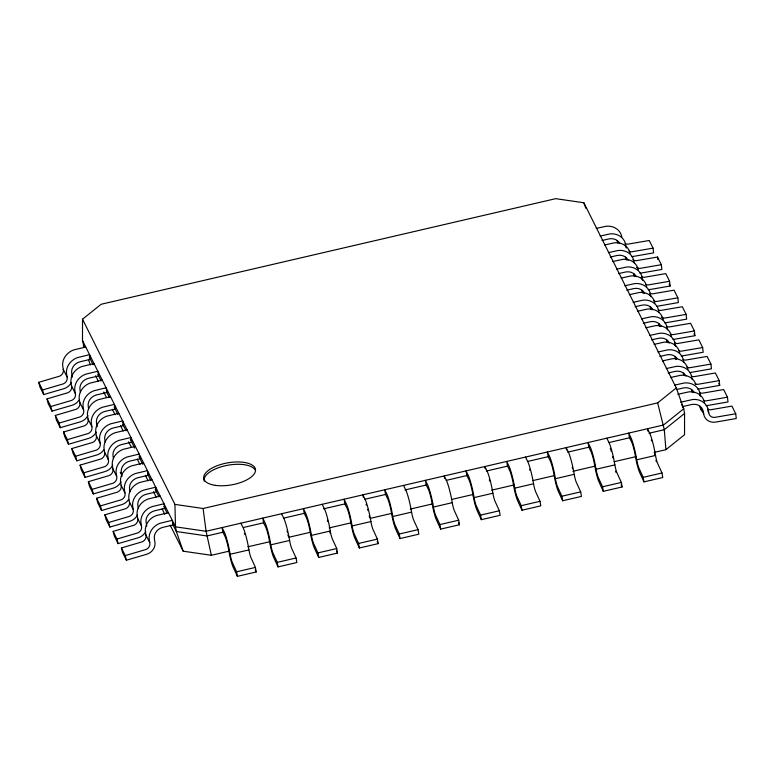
<?xml version="1.0" encoding="UTF-8"?>
<svg xmlns="http://www.w3.org/2000/svg" width="775" height="775" viewBox="0 0 775 775"><rect width="100%" height="100%" fill="white"/><g stroke="black" fill="none" stroke-linecap="round" stroke-linejoin="round"><path stroke-width="1.16" d="M84.107 347.374L82.499 340.506L82.518 319.222L101.157 304.255L555.714 198.662L583.866 202.75L676.294 387.926L683.734 408.764L684.558 413.443L684.548 434.717L665.899 449.684L654.129 452.426M82.518 319.222L174.937 504.399L203.098 508.497L657.655 402.893L676.294 387.926M684.558 413.443L664.311 429.699L648.985 433.254M71.368 382.404A11.247 10.094 -26.5 0 1 63.802 388.711L43.71 394.572L39.883 386.909L38.75 382.308L59.568 376.185A5.987 5.367 -26.5 0 0 63.385 370.266L62.62 365.103A15.762 14.153 -26.5 0 1 73.615 349.961L85.754 347.026M38.75 382.308L42.577 389.97L63.395 383.838A5.987 5.367 -26.5 0 0 67.212 377.919L66.437 372.765A15.762 14.153 -26.5 0 1 77.442 357.614L89.58 354.688L90.404 359.368L80.242 361.722A10.501 9.426 -26.5 0 0 71.726 373.443L72.143 375.788A11.247 10.094 -26.5 0 1 72.356 377.096M78.943 400.2A11.247 10.094 -26.5 0 1 72.065 405.277L51.973 411.128L48.147 403.475L47.013 398.873L67.842 392.741A5.987 5.367 -26.5 0 0 71.658 386.822L70.883 381.668A15.762 14.153 -26.5 0 1 81.888 366.517L94.027 363.591M47.013 398.873L50.84 406.536L71.658 400.404A5.987 5.367 -26.5 0 0 75.485 394.485L74.71 389.331A15.762 14.153 -26.5 0 1 85.705 374.18L97.844 371.244L98.667 375.923L88.505 378.287A10.501 9.426 -26.5 0 0 79.99 390.009L80.406 392.344M87.895 415.526A11.247 10.094 -26.5 0 1 80.329 421.832L60.247 427.693L56.42 420.031L55.287 415.439L76.105 409.307A5.987 5.367 -26.5 0 0 79.922 403.387L79.147 398.234A15.762 14.153 -26.5 0 1 90.152 383.082L102.29 380.147M55.287 415.439L59.103 423.092L79.932 416.969A5.987 5.367 -26.5 0 0 83.748 411.05L82.973 405.887A15.762 14.153 -26.5 0 1 93.978 390.745L106.117 387.81L106.94 392.489L96.778 394.853A10.501 9.426 -26.5 0 0 88.263 406.575L88.67 408.909M96.168 432.092A11.247 10.094 -26.5 0 1 88.602 438.398L68.51 444.259L64.683 436.596L63.55 431.995L84.368 425.872A5.987 5.367 -26.5 0 0 88.195 419.953L87.42 414.79A15.762 14.153 -26.5 0 1 98.425 399.648L110.554 396.713M63.55 431.995L67.377 439.657L88.195 433.525A5.987 5.367 -26.5 0 0 92.012 427.606L91.237 422.452A15.762 14.153 -26.5 0 1 102.242 407.311L114.38 404.376L115.204 409.055L105.042 411.409A10.501 9.426 -26.5 0 0 96.526 423.131L96.943 425.475A11.247 10.094 -26.5 0 1 97.156 426.783M103.743 449.887A11.247 10.094 -26.5 0 1 96.865 454.964L76.773 460.815L72.957 453.162L71.823 448.56L92.642 442.428A5.987 5.367 -26.5 0 0 96.458 436.509L95.683 431.355A15.762 14.153 -26.5 0 1 106.688 416.214L118.827 413.278M71.823 448.56L75.64 456.223L96.458 450.091A5.987 5.367 -26.5 0 0 100.285 444.172L99.51 439.018A15.762 14.153 -26.5 0 1 110.515 423.867L122.644 420.932L123.477 425.611L113.305 427.974A10.501 9.426 -26.5 0 0 104.79 439.696L105.206 442.041M112.704 465.213A11.247 10.094 -26.5 0 1 105.129 471.529L85.047 477.381L81.22 469.718L80.087 465.126L100.905 458.994A5.987 5.367 -26.5 0 0 104.722 453.075L103.957 447.921A15.762 14.153 -26.5 0 1 114.952 432.77L127.09 429.834M80.087 465.126L83.913 472.779L104.732 466.657A5.987 5.367 -26.5 0 0 108.548 460.738L107.773 455.574A15.762 14.153 -26.5 0 1 118.778 440.433L130.917 437.497L131.74 442.176L121.578 444.54A10.501 9.426 -26.5 0 0 113.063 456.262L113.47 458.597M120.968 481.779A11.247 10.094 -26.5 0 1 113.402 488.085L93.31 493.946L89.483 486.283L88.35 481.682L109.178 475.559A5.987 5.367 -26.5 0 0 112.995 469.64L112.22 464.477A15.762 14.153 -26.5 0 1 123.225 449.335L135.363 446.4M88.35 481.682L92.177 489.345L112.995 483.222A5.987 5.367 -26.5 0 0 116.812 477.303L116.047 472.14A15.762 14.153 -26.5 0 1 127.042 456.998L139.18 454.063L140.004 458.742L129.842 461.106A10.501 9.426 -26.5 0 0 121.326 472.818L121.743 475.162A11.247 10.094 -26.5 0 1 121.956 476.47M128.543 499.575A11.247 10.094 -26.5 0 1 121.665 504.651L101.573 510.512L97.757 502.849L96.623 498.248L117.442 492.125A5.987 5.367 -26.5 0 0 121.258 486.206L120.483 481.043A15.762 14.153 -26.5 0 1 131.488 465.901L143.627 462.966M96.623 498.248L100.44 505.91L121.268 499.778A5.987 5.367 -26.5 0 0 125.085 493.859L124.31 488.705A15.762 14.153 -26.5 0 1 135.315 473.554L147.453 470.628L148.277 475.308L138.115 477.662A10.501 9.426 -26.5 0 0 129.599 489.383L130.006 491.728M137.504 514.91A11.247 10.094 -26.5 0 1 129.938 521.217L109.847 527.068L106.02 519.415L104.887 514.813L125.705 508.681A5.987 5.367 -26.5 0 0 129.532 502.762L128.757 497.608A15.762 14.153 -26.5 0 1 139.752 482.457L151.89 479.522M104.887 514.813L108.713 522.476L129.532 516.344A5.987 5.367 -26.5 0 0 133.348 510.425L132.573 505.271A15.762 14.153 -26.5 0 1 143.578 490.12L155.717 487.184L156.54 491.863L146.378 494.227A10.501 9.426 -26.5 0 0 137.863 505.949L138.279 508.284M145.768 531.466A11.247 10.094 -26.5 0 1 138.202 537.773L118.11 543.633L114.293 535.971L113.15 531.379L133.978 525.247A5.987 5.367 -26.5 0 0 137.795 519.327L137.02 514.174A15.762 14.153 -26.5 0 1 148.025 499.022L160.163 496.087M113.15 531.379L116.977 539.032L137.795 532.909A5.987 5.367 -26.5 0 0 141.622 526.99L140.847 521.827A15.762 14.153 -26.5 0 1 151.852 506.685L163.98 503.75L164.813 508.429L154.642 510.793A10.501 9.426 -26.5 0 0 146.126 522.515L146.543 524.849A11.247 10.094 -26.5 0 1 146.756 526.157M121.423 547.935L125.25 555.597L146.068 549.465A5.987 5.367 -26.5 0 0 149.885 543.546L149.11 538.393A15.762 14.153 -26.5 0 1 160.115 523.251L172.253 520.316L173.077 524.995L162.915 527.349A10.501 9.426 -26.5 0 0 154.399 539.071L154.806 541.415A11.247 10.094 -26.5 0 1 146.465 554.338L126.383 560.199L122.557 552.536L121.423 547.935L142.242 541.812A5.987 5.367 -26.5 0 0 146.058 535.893L145.283 530.73A15.762 14.153 -26.5 0 1 156.288 515.588L168.427 512.653M596.275 228.422L606.157 226.242A15.762 14.153 -26.5 0 1 621.424 235.28L621.841 236.937M600.102 236.084L609.983 233.905A15.762 14.153 -26.5 0 1 625.251 242.943L626.287 248.039M602.02 240.502L608.792 238.932A10.501 9.426 -26.5 0 1 619.835 243.592M604.548 244.987L614.42 242.798A15.762 14.153 -26.5 0 1 629.688 251.846L630.104 253.502M608.365 252.64L618.247 250.461A15.762 14.153 -26.5 0 1 633.514 259.509L634.221 262.802M610.283 257.067L617.065 255.498A10.501 9.426 -26.5 0 1 628.099 260.148M612.812 261.543L622.693 259.363A15.762 14.153 -26.5 0 1 637.961 268.412L638.377 270.058M616.638 269.206L626.51 267.026A15.762 14.153 -26.5 0 1 641.787 276.065L642.63 280.192L641.196 277.314M618.557 273.633L625.328 272.054A10.501 9.426 -26.5 0 1 636.372 276.714M621.075 278.109L630.957 275.929A15.762 14.153 -26.5 0 1 646.224 284.968L646.641 286.624M624.902 285.772L634.783 283.592A15.762 14.153 -26.5 0 1 650.051 292.63L650.903 296.757L649.944 294.839M626.82 290.199L633.592 288.62A10.501 9.426 -26.5 0 1 644.635 293.279M629.348 294.674L639.23 292.495A15.762 14.153 -26.5 0 1 654.497 301.533L654.914 303.19M633.165 302.327L643.047 300.148A15.762 14.153 -26.5 0 1 658.314 309.196L659.021 312.49M635.083 306.755L641.865 305.185A10.501 9.426 -26.5 0 1 652.908 309.835M637.612 311.23L647.493 309.051A15.762 14.153 -26.5 0 1 662.761 318.099L663.177 319.746M641.438 318.893L651.32 316.713A15.762 14.153 -26.5 0 1 666.587 325.762L667.44 329.879M643.357 323.32L650.128 321.741A10.501 9.426 -26.5 0 1 661.172 326.401M645.885 327.796L655.757 325.616A15.762 14.153 -26.5 0 1 671.024 334.655L671.441 336.311M649.702 335.459L659.583 333.279A15.762 14.153 -26.5 0 1 674.851 342.317L675.703 346.444L674.744 344.526M651.62 339.886L658.401 338.307A10.501 9.426 -26.5 0 1 669.435 342.967M654.148 344.362L664.03 342.182A15.762 14.153 -26.5 0 1 679.297 351.22L679.714 352.877M657.975 352.024L667.847 349.835A15.762 14.153 -26.5 0 1 683.114 358.883L683.821 362.177M659.893 356.442L666.665 354.873A10.501 9.426 -26.5 0 1 677.079 358.467M662.412 360.927L672.293 358.738A15.762 14.153 -26.5 0 1 687.561 367.786L687.977 369.433M666.238 368.58L676.12 366.401A15.762 14.153 -26.5 0 1 691.387 375.449L692.24 379.566M668.157 373.007L674.928 371.438A10.501 9.426 -26.5 0 1 685.972 376.088M670.685 377.483L680.566 375.303A15.762 14.153 -26.5 0 1 695.834 384.352M674.502 385.146L684.383 382.966A15.762 14.153 -26.5 0 1 699.651 392.005L700.503 396.132L699.544 394.213M676.42 389.573L683.201 387.994A10.501 9.426 -26.5 0 1 694.245 392.654M677.805 394.31L688.83 391.869A15.762 14.153 -26.5 0 1 704.097 400.907L704.514 402.564M680.479 402.244L692.656 399.532A15.762 14.153 -26.5 0 1 707.924 408.57L708.951 413.666A5.987 5.367 -26.5 0 0 714.482 417.415L735.737 413.772L736.25 418.51L715.761 422.084A11.247 10.094 -26.5 0 1 703.69 413.898L699.873 406.236A11.247 10.094 -26.5 0 0 701.908 411.031M682.436 406.662L691.465 404.56A10.501 9.426 -26.5 0 1 703.283 411.554L703.69 413.898M223.413 532.125L206.906 535.961L176.332 531.514L172.544 523.929M243.457 527.475L263.5 522.815M283.534 518.155L304.759 513.234M323.621 508.846L344.836 503.915L346.958 508.042A10.501 1.192 76.9 0 1 350.678 521.546L351.085 523.881A11.247 1.279 76.9 0 0 355.028 538.596L359.348 548.002L378.161 543.633L377.396 539.09L372.901 529.286A5.987 0.678 76.9 0 1 371.099 522.544L370.169 517.361A15.762 1.792 76.9 0 0 365.364 499.923L362.874 494.857L363.281 497.201M364.88 499.265L386.095 494.334M404.957 489.955L426.182 485.024M446.226 480.364L467.441 475.433M486.303 471.055L507.518 466.124L509.592 470.26A10.501 1.192 76.9 0 1 513.312 483.765L513.718 486.099A11.247 1.279 76.9 0 0 517.661 500.815L521.982 510.221L540.785 505.852L540.03 501.309L535.535 491.495A5.987 0.678 76.9 0 1 533.733 484.762L532.803 479.58A15.762 1.792 76.9 0 0 527.998 462.132L525.508 457.076M527.562 461.464L548.787 456.533M567.649 452.154L588.864 447.223L590.908 451.37A10.501 1.192 76.9 0 1 594.628 464.874L595.035 467.209A11.247 1.279 76.9 0 0 598.978 481.924L603.299 491.331L622.102 486.962L621.347 482.418L616.852 472.605A5.987 0.678 76.9 0 1 615.05 465.872L614.12 460.689A15.762 1.792 76.9 0 0 609.315 443.242L606.825 438.185M608.908 442.573L630.123 437.642M170.219 525.208L183.191 551.19L211.352 555.288L229.013 551.18M247.855 546.811L270.223 541.609M289.065 537.23L310.262 532.309M329.104 527.93L351.482 522.728M370.324 518.359L391.52 513.428M410.363 509.049L432.741 503.857M451.583 499.478L472.779 494.557M491.621 490.178L513.99 484.976M532.832 480.597L554.028 475.676M572.87 471.297L595.248 466.104M614.091 461.726L636.459 456.523M248.949 549.901L249.124 550.88A5.987 0.678 76.9 0 0 250.926 557.622L255.421 567.426L256.186 571.979L237.382 576.338L236.617 571.795L232.122 561.991A5.987 0.678 76.9 0 1 230.32 555.249L230.146 554.27L248.949 549.901L248.194 545.697A15.762 1.792 76.9 0 0 243.389 528.259L240.899 523.193M289.608 540.456L289.782 541.434A5.987 0.678 76.9 0 0 291.584 548.177L296.079 557.981L296.844 562.524L278.041 566.893L277.276 562.35L272.781 552.546A5.987 0.678 76.9 0 1 270.979 545.803L270.804 544.825L289.608 540.456L288.852 536.252A15.762 1.792 76.9 0 0 284.047 518.814L281.558 513.748M330.266 531.011L330.441 531.989A5.987 0.678 76.9 0 0 332.243 538.732L336.738 548.535L337.503 553.079L318.69 557.448L317.934 552.904L313.439 543.101A5.987 0.678 76.9 0 1 311.637 536.358L311.463 535.38L330.266 531.011L329.511 526.806A15.762 1.792 76.9 0 0 324.706 509.369L322.216 504.302M359.348 548.002L358.593 543.459L354.097 533.655A5.987 0.678 76.9 0 1 352.296 526.913L352.121 525.934L370.925 521.565M411.583 512.12L411.757 513.098A5.987 0.678 76.9 0 0 413.559 519.841L418.054 529.645L418.82 534.188L400.007 538.557L399.251 534.014L394.756 524.21A5.987 0.678 76.9 0 1 392.954 517.467L392.78 516.489L411.583 512.12L410.827 507.916A15.762 1.792 76.9 0 0 406.022 490.478L403.533 485.412M452.242 502.675L452.416 503.653A5.987 0.678 76.9 0 0 454.218 510.396L458.713 520.199L459.468 524.743L440.665 529.112L439.909 524.568L435.414 514.755A5.987 0.678 76.9 0 1 433.613 508.022L433.438 507.044L452.242 502.675L451.486 498.47A15.762 1.792 76.9 0 0 446.681 481.023L444.191 475.966L444.598 478.301M492.9 493.229L493.074 494.208A5.987 0.678 76.9 0 0 494.876 500.941L499.371 510.754L500.127 515.298L481.323 519.667L480.568 515.123L476.073 505.31A5.987 0.678 76.9 0 1 474.271 498.577L474.097 497.598L492.9 493.229L492.144 489.025A15.762 1.792 76.9 0 0 487.339 471.578L484.85 466.521L485.257 468.856M521.982 510.221L521.226 505.678L516.731 495.864A5.987 0.678 76.9 0 1 514.929 489.132L514.755 488.153L533.558 483.784M574.217 474.339L574.391 475.317A5.987 0.678 76.9 0 0 576.193 482.05L580.688 491.863L581.444 496.407L562.64 500.776L561.885 496.233L557.39 486.419A5.987 0.678 76.9 0 1 555.588 479.686L555.413 478.708L574.217 474.339L573.461 470.134A15.762 1.792 76.9 0 0 568.656 452.687L566.167 447.63L566.573 449.965M603.299 491.331L602.543 486.787L598.048 476.974A5.987 0.678 76.9 0 1 596.237 470.241L596.062 469.262L614.875 464.893M655.534 455.448L655.708 456.427A5.987 0.678 76.9 0 0 657.51 463.159L662.005 472.973L662.761 477.516L643.957 481.885L643.202 477.342L638.697 467.528A5.987 0.678 76.9 0 1 636.895 460.796L636.721 459.817L655.534 455.448L654.768 451.244A15.762 1.792 76.9 0 0 649.973 433.797L647.474 428.74L647.89 431.074M236.617 571.795L255.421 567.426M277.276 562.35L296.079 557.981M317.934 552.904L336.738 548.535M358.593 543.459L377.396 539.09M399.251 534.014L418.054 529.645M439.909 524.568L458.713 520.199M480.568 515.123L499.371 510.754M521.226 505.678L540.03 501.309M561.885 496.233L580.688 491.863M602.543 486.787L621.347 482.418M643.202 477.342L662.005 472.973M631.654 256.622A11.247 10.094 -26.5 0 0 633.088 256.457L653.577 252.883L653.063 248.145L631.809 251.788A5.987 5.367 -26.5 0 1 628.913 251.207M639.917 273.178A11.247 10.094 -26.5 0 0 641.351 273.013L661.85 269.448L661.337 264.701L657.51 257.048L636.256 260.691A5.987 5.367 -26.5 0 1 632.729 259.751M661.337 264.701L640.072 268.353A5.987 5.367 -26.5 0 1 636.556 267.414M648.181 289.743A11.247 10.094 -26.5 0 0 649.624 289.579L670.113 286.014L669.6 281.267L648.346 284.909A5.987 5.367 -26.5 0 1 645.439 284.338M656.454 306.309A11.247 10.094 -26.5 0 0 657.888 306.144L678.377 302.57L677.863 297.832L656.609 301.475A5.987 5.367 -26.5 0 1 653.712 300.903M664.717 322.865A11.247 10.094 -26.5 0 0 666.151 322.71L686.65 319.135L686.137 314.388L664.873 318.041A5.987 5.367 -26.5 0 1 661.356 317.101M672.981 339.431A11.247 10.094 -26.5 0 0 674.424 339.266L694.913 335.701L694.4 330.954L673.146 334.606A5.987 5.367 -26.5 0 1 670.249 334.025M681.254 355.996A11.247 10.094 -26.5 0 0 682.688 355.832L703.177 352.257L702.663 347.52L681.409 351.162A5.987 5.367 -26.5 0 1 678.512 350.591M689.518 372.552A11.247 10.094 -26.5 0 0 690.951 372.397L711.45 368.823L710.937 364.076L689.682 367.728A5.987 5.367 -26.5 0 1 686.776 367.147M697.791 389.118A11.247 10.094 -26.5 0 0 699.224 388.953L719.713 385.388L719.2 380.641L697.946 384.293A5.987 5.367 -26.5 0 1 695.049 383.712M706.054 405.683A11.247 10.094 -26.5 0 0 707.488 405.519L727.987 401.944L727.473 397.207L706.209 400.849A5.987 5.367 -26.5 0 1 703.312 400.278M653.063 248.145L649.237 240.483L627.982 244.125A5.987 5.367 -26.5 0 1 625.086 243.553M669.6 281.267L665.773 273.604L644.519 277.256A5.987 5.367 -26.5 0 1 641.623 276.675M677.863 297.832L674.047 290.17L652.783 293.812A5.987 5.367 -26.5 0 1 649.886 293.241M686.137 314.388L682.31 306.735L661.056 310.378A5.987 5.367 -26.5 0 1 658.159 309.806M694.4 330.954L690.573 323.291L669.319 326.943A5.987 5.367 -26.5 0 1 666.423 326.362M702.663 347.52L698.847 339.857L677.583 343.509A5.987 5.367 -26.5 0 1 674.686 342.928M710.937 364.076L707.11 356.423L685.856 360.065A5.987 5.367 -26.5 0 1 682.959 359.493M719.2 380.641L715.383 372.978L694.119 376.631A5.987 5.367 -26.5 0 1 691.222 376.049M727.473 397.207L723.647 389.544L702.392 393.196A5.987 5.367 -26.5 0 1 699.486 392.615M735.737 413.772L731.91 406.11L710.656 409.752A5.987 5.367 -26.5 0 1 707.759 409.181M669.154 284.096L670.113 286.014M693.954 333.783L694.913 335.701M718.764 383.47L719.713 385.388M625.144 245.152L626.103 247.07M707.817 410.779L708.776 412.697M618.15 242.527L617.2 240.608A11.247 10.094 -26.5 0 0 617.869 243.156M626.898 260.042L625.464 257.174A11.247 10.094 -26.5 0 0 626.132 259.722M635.171 276.607L633.737 273.73A11.247 10.094 -26.5 0 0 634.405 276.287M643.434 293.173L642 290.296A11.247 10.094 -26.5 0 0 642.669 292.843M651.697 309.729L650.264 306.861A11.247 10.094 -26.5 0 0 650.942 309.409M659.971 326.294L658.537 323.427A11.247 10.094 -26.5 0 0 659.205 325.975M668.234 342.86L666.8 339.983A11.247 10.094 -26.5 0 0 667.469 342.531M676.507 359.426L675.064 356.548A11.247 10.094 -26.5 0 0 675.742 359.096M684.296 375.022L683.337 373.114A11.247 10.094 -26.5 0 0 684.005 375.662M693.034 392.547L691.6 389.67A11.247 10.094 -26.5 0 0 692.278 392.228M681.583 404.453L683.734 408.764L663.487 425.02L206.082 531.282L175.508 526.835L82.499 340.506M83.322 345.185L84.407 347.345M89.27 357.101L93.058 364.686M97.921 374.432L101.167 380.932M106.582 391.762L109.285 397.178M114.148 406.933L117.936 414.518M122.799 424.264L126.044 430.764M130.365 439.435L134.695 448.095M139.025 456.766L142.803 464.351M147.676 474.097L150.922 480.597M155.242 489.267L159.03 496.843M163.854 506.511L167.138 513.098M95.625 375.768L98.328 381.184M103.734 392.014L106.437 397.42M112.385 409.336L115.087 414.751M120.493 425.582L123.196 430.997M128.602 441.818L131.304 447.233M137.252 459.149L139.955 464.564M145.361 475.395L148.064 480.81M153.46 491.631L156.162 497.046M162.111 508.962L164.813 514.377M120.309 472.285L121.743 475.162M63.23 369.278L67.047 376.941M71.494 385.843L75.32 393.506M79.767 402.409L83.584 410.072M88.03 418.975L91.857 426.628M96.294 435.531L100.12 443.193M104.567 452.096L108.384 459.759M112.83 468.662L116.657 476.315M121.094 485.218L124.92 492.881M129.367 501.783L133.193 509.446M137.63 518.349L141.457 526.012M145.903 534.915L149.72 542.568M643.957 481.885L639.627 472.479A11.247 1.279 76.9 0 1 635.694 457.763L635.287 455.429A10.501 1.192 76.9 0 0 631.567 441.924L629.503 437.788L628.67 433.109L631.17 438.166A15.762 1.792 76.9 0 1 635.965 455.613L636.721 459.817M621.143 484.869L622.102 486.962M562.64 500.776L558.32 491.369A11.247 1.279 76.9 0 1 554.377 476.654L553.97 474.319A10.501 1.192 76.9 0 0 550.25 460.815L548.187 456.678L547.353 451.999L549.853 457.056A15.762 1.792 76.9 0 1 554.648 474.503L555.413 478.708M481.323 519.667L477.003 510.26A11.247 1.279 76.9 0 1 473.06 495.545L472.653 493.21A10.501 1.192 76.9 0 0 468.933 479.706L466.87 475.569L466.046 470.89L468.536 475.947A15.762 1.792 76.9 0 1 473.341 493.394L474.097 497.598M458.509 522.66L459.468 524.743M440.665 529.112L436.344 519.705A11.247 1.279 76.9 0 1 432.402 504.99L431.995 502.655A10.501 1.192 76.9 0 0 428.275 489.151L426.211 485.014L425.388 480.335L427.877 485.392A15.762 1.792 76.9 0 1 432.683 502.839L433.438 507.044M400.007 538.557L395.686 529.151A11.247 1.279 76.9 0 1 391.743 514.435L391.336 512.101A10.501 1.192 76.9 0 0 387.616 498.596L385.553 494.46L384.729 489.781L387.219 494.838A15.762 1.792 76.9 0 1 392.024 512.285L392.78 516.489M377.192 541.551L378.161 543.633M336.534 550.996L337.503 553.079M318.69 557.448L314.369 548.041A11.247 1.279 76.9 0 1 310.436 533.336L310.019 530.991A10.501 1.192 76.9 0 0 306.299 517.487L304.236 513.35L303.412 508.671L305.902 513.738A15.762 1.792 76.9 0 1 310.707 531.175L311.463 535.38M278.041 566.893L273.711 557.487A11.247 1.279 76.9 0 1 269.778 542.781L269.361 540.437A10.501 1.192 76.9 0 0 265.641 526.942L263.577 522.796L262.754 518.117L265.244 523.183A15.762 1.792 76.9 0 1 270.049 540.621L270.804 544.825M255.217 569.887L256.186 571.979M237.382 576.338L233.052 566.932A11.247 1.279 76.9 0 1 229.119 552.226L228.703 549.882A10.501 1.192 76.9 0 0 224.983 536.387L222.919 532.241L222.096 527.562L224.585 532.628A15.762 1.792 76.9 0 1 229.39 550.066L230.146 554.27M88.418 359.445L90.375 364.928M583.866 202.75L585.774 208.223M183.191 551.19L176.332 531.514L175.508 526.835L174.937 504.399M657.655 402.893L664.311 429.699L665.899 449.684M125.25 555.597L126.383 560.199M116.977 539.032L118.11 543.633M108.713 522.476L109.847 527.068M100.44 505.91L101.573 510.512M92.177 489.345L93.31 493.946M83.913 472.779L85.047 477.381M75.64 456.223L76.773 460.815M67.377 439.657L68.51 444.259M59.103 423.092L60.247 427.693M50.84 406.536L51.973 411.128M42.577 389.97L43.71 394.572M211.352 555.288L206.082 531.282L203.098 508.497M596.062 469.262L595.307 465.058A15.762 1.792 76.9 0 0 590.511 447.611L588.012 442.554L588.845 447.233M514.755 488.153L513.999 483.949A15.762 1.792 76.9 0 0 509.194 466.502L506.705 461.445L507.528 466.124M352.121 525.934L351.366 521.73A15.762 1.792 76.9 0 0 346.561 504.292L344.071 499.226L344.894 503.905M657.51 257.048L657.762 259.412M244.377 533.403A10.501 1.192 76.9 0 1 244.706 534.314M287.06 530.836A10.501 1.192 76.9 0 1 287.38 532.173M287.932 534.808A10.501 1.192 76.9 0 1 288.164 536.067M330.034 533.064A11.247 1.279 76.9 0 1 329.733 531.65M327.389 520.073A10.501 1.192 76.9 0 1 327.718 521.391M366.052 504.302A10.501 1.192 76.9 0 1 366.352 505.067M367.708 509.349A10.501 1.192 76.9 0 1 368.048 510.628M369.249 515.917A10.501 1.192 76.9 0 1 369.481 517.177M656.328 461.726A11.247 1.279 76.9 0 1 655.97 460.34M654.73 454.712A11.247 1.279 76.9 0 1 654.497 453.394M651.291 439.851A10.501 1.192 76.9 0 1 651.63 440.878M616.038 472.498A11.247 1.279 76.9 0 1 615.67 471.171M610.303 448.396A10.501 1.192 76.9 0 1 610.632 449.297M610.971 450.323A10.501 1.192 76.9 0 1 611.31 451.457M612.637 456.611A10.501 1.192 76.9 0 1 612.928 457.938M572.27 467.383A10.501 1.192 76.9 0 1 572.541 468.691M529.654 469.224A10.501 1.192 76.9 0 1 529.993 470.347M489.335 479.793A10.501 1.192 76.9 0 1 489.684 481.013M204.242 481.188A26.253 11.179 -10 0 1 225.951 465.601A26.253 11.179 -10 0 1 255.421 470.299M215.276 485.353A26.253 11.179 -10 0 0 255.479 470.842A26.253 11.179 -10 0 0 218.027 465.397A26.253 11.179 -10 0 0 215.276 485.353"/></g></svg>
